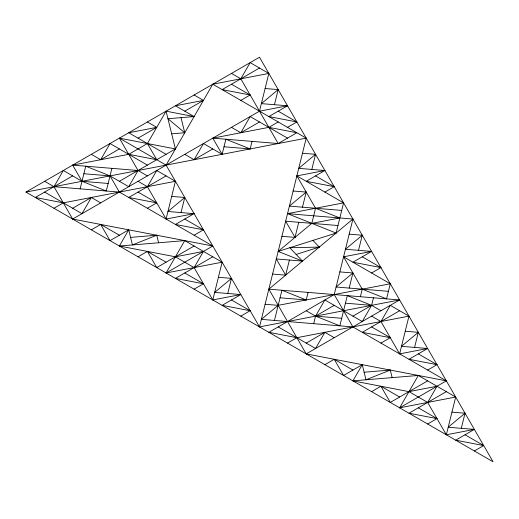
<?xml version="1.0" encoding="UTF-8"?>
<svg xmlns="http://www.w3.org/2000/svg" width="519" height="519" viewBox="0 0 519 519"><rect width="100%" height="100%" fill="white"/><g stroke="black" fill="none" stroke-linecap="round" stroke-linejoin="round"><path stroke-width="0.78" d="M80.134 188.845L85.739 166.19L110.028 175.902L128.712 186.684L138.054 170.504L119.37 138.145L175.422 148.934L166.08 111.176L194.106 116.574L175.422 105.785L203.448 100.388L194.106 94.996M111.896 168.351L106.291 191.005L82.002 181.293L63.318 170.504L53.976 186.684L72.66 219.05L212.79 246.019L166.08 272.981L184.764 240.621L222.132 262.199L212.79 299.95L240.816 294.558L222.132 305.347L250.158 310.738L240.816 316.129M166.08 219.05L175.422 181.293L156.738 170.504L147.396 186.684L166.08 219.05L194.106 213.653L175.422 224.442L203.448 229.833L194.106 235.23M181.027 212.576L184.764 197.473L171.685 196.396M184.764 154.325L194.106 159.722L203.448 143.536L222.132 154.325L225.869 139.222L250.158 148.934L252.026 141.382M72.66 219.05L259.5 111.176L268.842 73.426L250.158 62.637L240.816 78.817L278.184 143.536L296.868 132.754L268.842 127.356L212.79 138.145L222.132 154.325M227.737 293.482L231.474 278.379L218.395 277.302M274.447 104.702L278.184 89.605L265.105 88.522M259.5 326.918L306.21 138.145L212.79 84.208L166.08 165.113L259.5 326.918L399.63 299.95L306.21 353.887L268.842 289.167L352.92 219.05L287.526 213.653L336.104 233.07L343.578 202.871L296.868 175.902L324.894 170.504L306.21 181.293L334.236 186.684L324.894 192.082M274.447 320.45L281.921 290.244L306.21 299.95L308.078 292.398M272.579 274.064L285.658 275.141L289.394 260.038M281.921 236.307L295 237.384L298.736 222.288M302.473 207.185L306.21 192.082L293.131 191.005M311.815 169.428L315.552 154.325L302.473 153.248M312.938 240.407L319.289 247.096L289.771 247.745L302.473 261.115L278.184 251.41L311.815 223.365L315.552 208.262L296.868 175.902M313.684 323.681L315.552 316.129L324.894 299.95L362.262 321.527L371.604 305.347L373.472 297.796M474.366 450.972L483.708 445.574L455.682 440.183L474.366 429.395L446.34 434.792L455.682 397.035L418.314 375.464L399.63 407.824L446.34 380.855L352.92 326.918L334.236 294.558L352.92 219.05M349.183 288.084L352.92 272.981L339.841 271.904M358.525 250.333L362.262 235.23L349.183 234.153M360.394 296.712L362.262 289.167L343.578 256.801L371.604 251.41L352.92 262.199L380.946 267.59L371.604 272.981M343.578 256.801L390.288 283.77L386.551 298.873L362.262 289.167M399.63 353.887L408.972 316.129L390.288 305.347L380.946 321.527L399.63 353.887L427.656 348.496L408.972 359.278L436.998 364.675L427.656 370.066M414.577 347.412L418.314 332.316L405.235 331.232M461.287 428.318L465.024 413.215L451.945 412.138M91.344 154.325L100.686 159.722L110.028 143.536L147.396 165.113M100.686 202.871L91.344 197.473L82.002 213.653L44.634 192.082M108.16 183.454L82.002 181.293L72.66 165.113L128.712 154.325L147.396 143.536L166.08 111.176M212.79 299.95L194.106 267.59L175.422 256.801L119.37 246.019L128.712 229.833L132.449 244.936L156.738 235.23L158.606 242.782M231.474 127.356L240.816 132.754L250.158 116.574L287.526 138.145M194.106 267.59L203.448 251.41L175.422 256.801M334.236 337.707L324.894 332.316L315.552 348.496L278.184 326.918M446.34 434.792L427.656 402.426L408.972 391.644L352.92 380.855L362.262 364.675L365.999 379.778L390.288 370.066L392.156 377.618M427.656 402.426L436.998 386.246L408.972 391.644M278.184 89.605L261.368 103.625L287.526 105.785L268.842 116.574L296.868 121.965L287.526 127.356M184.764 197.473L167.948 211.499L194.106 213.653M315.552 154.325L298.736 168.351L324.894 170.504M306.21 192.082L289.394 206.101L341.71 210.416M231.474 278.379L214.658 292.398L240.816 294.558M390.288 283.77L278.184 305.347L261.368 319.367L352.92 326.918M362.262 235.23L345.446 249.25L371.604 251.41M352.92 272.981L336.104 287.007L388.42 291.321M418.314 332.316L401.498 346.335L427.656 348.496M465.024 413.215L448.208 427.241L474.366 429.395M25.95 192.082L259.5 57.239L493.05 461.761L25.95 192.082L306.21 138.145M72.66 175.902L35.292 197.473L63.318 202.871L175.422 181.293M100.686 159.722L119.37 148.934M138.054 138.145L156.738 127.356L147.396 121.965M184.764 111.176L203.448 100.388M259.5 68.028L222.132 89.605L250.158 94.996L240.816 100.388M53.976 208.262L63.318 202.871M72.66 208.262L91.344 197.473M119.37 181.293L175.422 148.934M166.08 175.902L128.712 197.473L156.738 202.871L147.396 208.262M194.106 159.722L212.79 148.934M240.816 132.754L259.5 121.965M91.344 229.833L100.686 224.442L119.37 235.23M268.842 127.356L278.184 121.965M128.712 229.833L110.028 240.621L100.686 224.442M138.054 256.801L147.396 251.41L166.08 262.199M194.106 246.019L156.738 267.59L147.396 251.41M212.79 256.801L175.422 278.379L203.448 283.77L194.106 289.167M334.236 294.558L268.842 332.316L296.868 337.707L408.972 316.129M334.236 305.347L315.552 316.129L306.21 310.738M287.526 343.098L296.868 337.707M306.21 343.098L324.894 332.316M352.92 316.129L371.604 305.347L380.946 310.738M399.63 310.738L362.262 332.316L390.288 337.707L380.946 343.098M324.894 364.675L334.236 359.278L352.92 370.066M362.262 364.675L343.578 375.464L334.236 359.278M371.604 391.644L380.946 386.246L399.63 397.035M427.656 380.855L390.288 402.426L380.946 386.246M446.34 391.644L408.972 413.215L436.998 418.612L427.656 424.004M278.184 251.41L336.104 233.07M296.122 254.433L319.289 247.096M212.79 84.208L268.842 73.426M156.738 127.356L128.712 132.754L166.08 154.325M259.5 111.176L287.526 105.785M287.526 213.653L343.578 202.871M311.815 223.365L339.841 217.967L315.552 208.262M166.08 272.981L222.132 262.199M399.63 407.824L455.682 397.035M194.106 116.574L167.948 118.728L184.764 132.754L171.685 133.831M130.58 237.384L156.738 235.23M119.37 246.019L184.764 240.621M364.13 372.227L390.288 370.066M352.92 380.855L418.314 375.464M212.79 138.145L278.184 143.536M224 146.773L250.158 148.934M72.66 165.113L138.054 170.504L147.396 175.902M83.87 173.742L110.028 175.902L119.37 192.082L212.79 246.019M119.37 192.082L53.976 186.684L44.634 181.293M337.973 225.518L285.658 221.204L295 237.384M302.473 261.115L276.316 258.962L285.658 275.141M268.842 289.167L399.63 299.95M280.052 297.796L306.21 299.95M345.446 303.187L371.604 305.347L347.315 295.635L339.841 325.841L315.552 316.129L341.71 318.29M265.105 304.264L278.184 305.347M128.712 154.325L156.738 159.722L147.396 143.536M306.21 353.887L446.34 380.855M231.474 73.426L240.816 78.817M231.474 84.208L250.158 94.996M278.184 111.176L296.868 121.965M315.552 175.902L334.236 186.684M362.262 256.801L380.946 267.59M119.37 138.145L166.08 165.113M138.054 181.293L147.396 186.684M371.604 316.129L380.946 321.527M138.054 192.082L156.738 202.871M184.764 219.05L203.448 229.833M371.604 326.918L390.288 337.707M418.314 353.887L436.998 364.675M184.764 272.981L203.448 283.77M231.474 299.95L250.158 310.738M418.314 407.824L436.998 418.612M465.024 434.792L483.708 445.574M181.027 117.651L184.764 132.754"/></g></svg>
